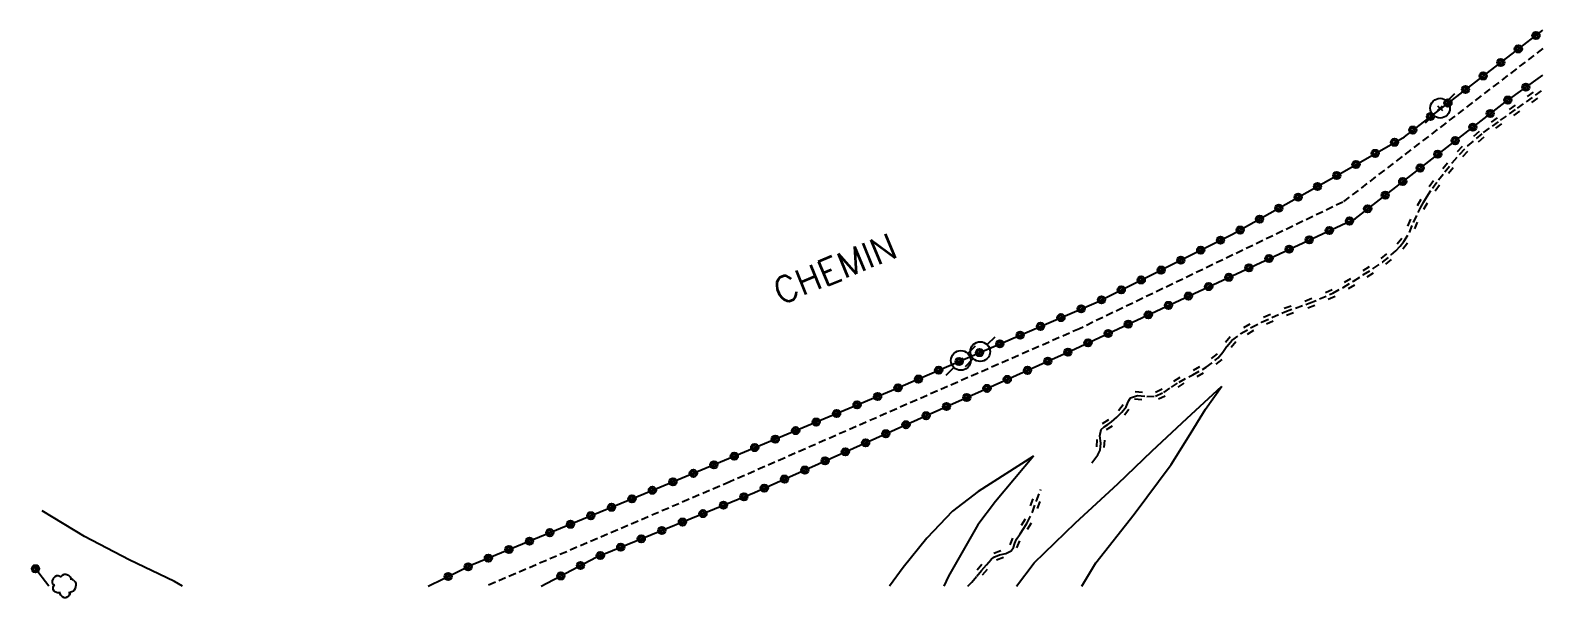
# Model space of a CAD drawing. Header units: millimetres. Extents: x 139000 to 140000, y 123999 to 125000.
# Drawn here: x 139897.7 to 140000, y 123999.2 to 124037.6 of the extents above; entities that cross this region are included whole.
import ezdxf

# ---------------------------------------------------------------- set-up
doc = ezdxf.new("R2010")
doc.units = ezdxf.units.MM
doc.linetypes.add('DASHED', pattern=[0.75, 0.5, -0.25])
doc.layers.get('0').update_dxf_attribs({"linetype": 'CONTINUOUS'})
for name, color, linetype in [('W0070', 7, 'DASHED'), ('W0211', 2, 'CONTINUOUS'), ('W0214', 2, 'CONTINUOUS'), ('W0220', 5, 'DASHED'), ('W0300', 7, 'CONTINUOUS'), ('W0323', 7, 'CONTINUOUS'), ('W0473', 7, 'CONTINUOUS'), ('W0989', 7, 'CONTINUOUS')]:
    doc.layers.add(name, color=color, linetype=linetype)
doc.styles.get("Standard").update_dxf_attribs({"font": 'romans.shx', "width": 0.85})

# ---------------------------------------------------------------- blocks, each defined once
blk = doc.blocks.new('T300')
for p, q in [((-0.8, 0.51), (-0.86, 0.34)), ((-0.86, 0.34), (-0.86, 0.17)), ((-0.86, 0.17), (-0.74, 0.06)), ((-0.69, 0.63), (-0.8, 0.51)), ((-0.8, -0.06), (-0.74, 0.06)), ((-0.74, 0.06), (-0.69, 0.11)), ((-0.57, 0.69), (-0.69, 0.63)), ((-0.46, 0.69), (-0.57, 0.69)), ((-0.29, 0.63), (-0.46, 0.69)), ((-0.29, 0.63), (-0.17, 0.74)), ((-0.23, 0.57), (-0.29, 0.63)), ((-0.17, 0.74), (-0.06, 0.8)), ((-0.06, 0.8), (0.06, 0.8)), ((0.06, 0.8), (0.23, 0.74)), ((0.23, 0.74), (0.34, 0.63)), ((0.34, 0.63), (0.4, 0.51)), ((0.46, 0.46), (0.34, 0.46)), ((0.4, 0.51), (0.4, 0.46)), ((0.57, 0.4), (0.46, 0.46)), ((0.57, 0.4), (0.69, 0.29)), ((0.69, 0.29), (0.74, 0.17)), ((0.74, 0.06), (0.69, -0.17)), ((0.74, 0.17), (0.74, 0.06)), ((-0.8, -0.17), (-0.8, -0.06)), ((-0.8, -0.23), (-0.8, -0.17)), ((-0.74, -0.34), (-0.8, -0.23)), ((-0.69, -0.4), (-0.74, -0.34)), ((-0.51, -0.46), (-0.69, -0.4)), ((-0.4, -0.46), (-0.51, -0.46)), ((-0.4, -0.46), (-0.34, -0.46)), ((-0.34, -0.46), (-0.34, -0.4)), ((-0.34, -0.51), (-0.34, -0.46)), ((-0.29, -0.63), (-0.34, -0.51)), ((-0.17, -0.74), (-0.29, -0.63)), ((-0.06, -0.8), (-0.17, -0.74)), ((0.06, -0.8), (-0.06, -0.8)), ((0.17, -0.74), (0.06, -0.8)), ((0.23, -0.69), (0.17, -0.74)), ((0.29, -0.46), (0.23, -0.46)), ((0.29, -0.63), (0.23, -0.69)), ((0.46, -0.4), (0.29, -0.46)), ((0.34, -0.51), (0.29, -0.63)), ((0.34, -0.51), (0.34, -0.46)), ((0.57, -0.34), (0.46, -0.4)), ((0.63, -0.29), (0.57, -0.34)), ((0.69, -0.17), (0.63, -0.29))]:
    blk.add_line(p, q)
blk = doc.blocks.new('T473')
for p, q in [((-0.166667, 0.166667), (0.166667, -0.166667)), ((-0.166667, -0.166667), (0.166667, 0.166667)), ((0.500001, 0.500001), (1.000002, 1.000002)), ((-1.000002, -1.000002), (-0.500001, -0.500001))]:
    blk.add_line(p, q)
blk.add_ellipse((0, 0), major_axis=(0.471405, 0.471405), ratio=1, start_param=5.4977871438, end_param=11.780972451)
blk = doc.blocks.new('t220o')
at = {"color": 0, "linetype": 'Continuous'}
for p, q in [((-0.25, 0.25), (0.25, 0.25)), ((-0.25, -0.25), (0.25, -0.25))]:
    blk.add_line(p, q, dxfattribs=at)
blk = doc.blocks.new('t323o')
at = {"color": 0, "linetype": 'Continuous'}
for radius in [0.25, 0.15]:
    blk.add_circle((0, 0), radius, dxfattribs=at)

msp = doc.modelspace()

# ---------------------------------------------------------------- linework, layer by layer
at = {"layer": 'W0070'}
msp.add_lwpolyline([(140000, 124036.4), (139986.48, 124026.01), (139968.68, 124017.44), (139945.03, 124007.07), (139928.53, 124000)], dxfattribs=at)
at = {"layer": 'W0211'}
for points in [[(139968.83, 124000), (139969.78, 124001.59), (139972.36, 124004.89), (139974.88, 124008.24), (139976.04, 124010.11), (139977.19, 124012), (139978.29, 124013.56)], [(139965.56, 124008.81), (139963.69, 124007.61), (139961.82, 124006.41), (139960.08, 124005.08), (139958.34, 124003.27), (139956.76, 124001.27), (139955.82, 124000)], [(139908.01, 124000), (139907.48, 124000.32), (139904.4, 124001.79), (139901.39, 124003.37), (139899.27, 124004.65), (139898.53, 124005.12)]]:
    msp.add_lwpolyline(points, dxfattribs=at)
at = {"layer": 'W0214'}
for points in [[(139964.42, 124000), (139965.61, 124001.58), (139968.41, 124004.29), (139971.27, 124006.94), (139973.58, 124009.17), (139975.94, 124011.37), (139978.29, 124013.56)], [(139965.56, 124008.81), (139964.28, 124007.28), (139962.99, 124005.75), (139961.8, 124004.17), (139959.81, 124000.68), (139959.51, 124000)]]:
    msp.add_lwpolyline(points, dxfattribs=at)
at = {"layer": 'W0220'}
for points in [[(139969.5, 124008.36), (139969.71, 124008.63), (139969.92, 124008.91), (139970.08, 124009.21), (139970.11, 124009.68), (139970.05, 124010.19), (139970.14, 124010.62), (139970.34, 124010.8), (139970.59, 124010.96), (139970.84, 124011.13), (139971.2, 124011.44), (139971.54, 124011.78), (139971.83, 124012.16), (139971.93, 124012.37), (139972.01, 124012.58), (139972.12, 124012.76), (139972.6, 124012.92), (139973.22, 124012.86), (139973.82, 124012.88), (139974.37, 124013.13), (139974.89, 124013.48), (139975.41, 124013.82), (139976.33, 124014.32), (139977.24, 124014.83), (139978.05, 124015.46), (139978.36, 124015.84), (139978.65, 124016.26), (139978.98, 124016.63), (139979.59, 124017.12), (139980.29, 124017.52), (139980.99, 124017.89), (139982.57, 124018.59), (139984.21, 124019.16), (139985.8, 124019.84), (139986.5, 124020.24), (139987.2, 124020.66), (139987.88, 124021.1), (139988.53, 124021.51), (139989.17, 124021.95), (139989.76, 124022.43), (139990.06, 124022.72), (139990.35, 124023.02), (139990.61, 124023.34), (139990.98, 124023.96), (139991.27, 124024.64), (139991.57, 124025.31), (139991.76, 124025.67), (139991.95, 124026.02), (139992.16, 124026.37), (139992.54, 124026.95), (139992.95, 124027.51), (139993.38, 124028.06), (139993.88, 124028.67), (139994.39, 124029.26), (139994.94, 124029.82), (139996, 124030.72), (139997.14, 124031.55), (139998.29, 124032.36), (140000, 124033.6)], [(139961.12, 124000), (139961.39, 124000.29), (139961.72, 124000.68), (139962.05, 124001.07), (139962.39, 124001.46), (139962.55, 124001.64), (139962.71, 124001.82), (139962.88, 124001.98), (139963.27, 124002.13), (139963.7, 124002.22), (139964.05, 124002.4), (139964.2, 124002.63), (139964.3, 124002.91), (139964.42, 124003.19), (139964.65, 124003.56), (139964.91, 124003.93), (139965.14, 124004.3), (139965.49, 124005.03), (139965.77, 124005.79), (139966.05, 124006.55)]]:
    msp.add_lwpolyline(points, dxfattribs=at)
at = {"layer": 'W0323'}
for points in [[(139924.63, 124000), (139927.68, 124001.49), (139939.21, 124006.25), (139955.97, 124013.25), (139969.8, 124019.22), (139979.02, 124023.83), (139986.6, 124028.11), (139990.64, 124030.44), (140000, 124037.65)], [(139932.28, 124000), (139935.99, 124001.97), (139946.7, 124006.35), (139968.09, 124015.94), (139987.33, 124024.91), (139997.45, 124032.78), (140000, 124034.6)], [(139898.98, 124000), (139898.01, 124001.27)]]:
    msp.add_lwpolyline(points, dxfattribs=at)

# ---------------------------------------------------------------- block references
at = {"layer": 'W0220'}
for p, rotation in [((139999.32, 124033.11), 35.81852207831129), ((139998.1, 124032.23), 35.48562084927114), ((139996.88, 124031.36), 35.81199922375546), ((139995.69, 124030.45), 40.50349761459123), ((139994.58, 124029.45), 45.83031548490109), ((139993.59, 124028.32), 50.55082300530102), ((139992.67, 124027.13), 54.03296969885132), ((139991.87, 124025.87), 61.26424161239416), ((139991.21, 124024.52), 66.90317808148826), ((139990.5, 124023.21), 50.51491159248267), ((139989.43, 124022.16), 39.11564021161107), ((139988.2, 124021.3), 32.76203131265143), ((139985.63, 124019.77), 23.25521118195416), ((139986.94, 124020.5), 31.33918323740643), ((139984.25, 124019.17), 23.25521118195416), ((139981.45, 124018.1), 23.68262127946301), ((139982.83, 124018.68), 19.16412846514263), ((139980.12, 124017.42), 30.18937028176732), ((139978.9, 124016.55), 49.66187309534055), ((139977.96, 124015.39), 37.92416456511301), ((139975.41, 124013.82), 33.71548712342337), ((139976.72, 124014.54), 29.13978638856547), ((139972.67, 124012.91), 354.681213496194), ((139974.14, 124013.03), 24.49094420093144), ((139971.67, 124011.95), 52.86495760002168), ((139970.57, 124010.95), 31.72063549162288), ((139970.11, 124009.67), 85.91438322176785), ((139965.69, 124005.59), 69.64249552551827), ((139965.09, 124004.22), 57.74741697524119), ((139964.31, 124002.94), 67.2034785303086), ((139963.21, 124002.11), 21.69923254877641), ((139962.1, 124001.14), 48.40362347978488)]:
    msp.add_blockref('t220o', p, dxfattribs=dict(at, rotation=rotation))
at = {"layer": 'W0300'}
msp.add_blockref('T300', (139900.07, 124000.02), dxfattribs=at)
at = {"layer": 'W0323'}
for p, rotation in [((139999.54, 124037.29), 37.58760636669157), ((139998.35, 124036.38), 37.58760636669157), ((139997.16, 124035.46), 37.58760636669157), ((139995.97, 124034.55), 37.58760636669157), ((139994.78, 124033.63), 37.58760636669157), ((139998.86, 124033.79), 35.43645121564937), ((139993.59, 124032.72), 37.58760636669157), ((139996.45, 124032.01), 37.86322182440568), ((139997.64, 124032.92), 35.43645121564937), ((139992.41, 124031.8), 37.58760636669157), ((139995.27, 124031.09), 37.86322182440568), ((139989.97, 124030.06), 30.00207747476781), ((139991.22, 124030.89), 37.58760636669157), ((139994.08, 124030.17), 37.86322182440568), ((139988.67, 124029.31), 30.00207747476781), ((139992.9, 124029.25), 37.86322182440568), ((139987.37, 124028.56), 30.00207747476781), ((139991.71, 124028.32), 37.86322182440568), ((139984.77, 124027.07), 29.45967959244809), ((139986.07, 124027.81), 29.45967959244809), ((139990.53, 124027.4), 37.86322182440568), ((139983.46, 124026.34), 29.45967959244809), ((139989.35, 124026.48), 37.86322182440568), ((139980.85, 124024.86), 29.45967959244809), ((139982.15, 124025.6), 29.45967959244809), ((139988.16, 124025.56), 37.86322182440568), ((139979.54, 124024.12), 29.45967959244809), ((139985.57, 124024.09), 25.01265420154163), ((139986.93, 124024.73), 25.01265420154163), ((139978.21, 124023.43), 26.5476617197715), ((139982.85, 124022.82), 25.01265420154163), ((139984.21, 124023.46), 25.01265420154163), ((139975.53, 124022.08), 26.5476617197715), ((139976.87, 124022.76), 26.5476617197715), ((139981.49, 124022.19), 25.01265420154163), ((139974.19, 124021.41), 26.5476617197715), ((139978.77, 124020.92), 25.01265420154163), ((139980.13, 124021.56), 25.01265420154163), ((139971.5, 124020.07), 26.5476617197715), ((139972.85, 124020.74), 26.5476617197715), ((139977.41, 124020.29), 25.01265420154163), ((139968.79, 124018.79), 23.34691487061211), ((139970.16, 124019.4), 26.5476617197715), ((139974.69, 124019.02), 25.01265420154163), ((139976.05, 124019.65), 25.01265420154163), ((139967.42, 124018.19), 23.34691487061211), ((139971.97, 124017.75), 25.01265420154163), ((139973.33, 124018.38), 25.01265420154163), ((139964.66, 124017), 23.34691487061211), ((139966.04, 124017.6), 23.34691487061211), ((139970.61, 124017.12), 25.01265420154163), ((139961.91, 124015.82), 23.34691487061211), ((139963.29, 124016.41), 23.34691487061211), ((139967.89, 124015.85), 24.14907910713973), ((139969.25, 124016.48), 25.01265420154163), ((139960.53, 124015.22), 23.34691487061211), ((139966.53, 124015.24), 24.14907910713973), ((139957.78, 124014.03), 23.34691487061211), ((139959.15, 124014.63), 23.34691487061211), ((139963.79, 124014.01), 24.14907910713973), ((139965.16, 124014.62), 24.14907910713973), ((139955.02, 124012.85), 22.66961180901633), ((139956.4, 124013.44), 23.34691487061211), ((139961.05, 124012.78), 24.14907910713973), ((139962.42, 124013.4), 24.14907910713973), ((139952.25, 124011.7), 22.66961180901633), ((139953.63, 124012.28), 22.66961180901633), ((139959.68, 124012.17), 24.14907910713973), ((139950.87, 124011.12), 22.66961180901633), ((139956.94, 124010.94), 24.14907910713973), ((139958.31, 124011.55), 24.14907910713973), ((139948.1, 124009.96), 22.66961180901633), ((139949.48, 124010.54), 22.66961180901633), ((139954.21, 124009.71), 24.14907910713973), ((139955.58, 124010.33), 24.14907910713973), ((139945.33, 124008.81), 22.66961180901633), ((139946.71, 124009.39), 22.66961180901633), ((139952.84, 124009.1), 24.14907910713973), ((139942.56, 124007.65), 22.66961180901633), ((139943.95, 124008.23), 22.66961180901633), ((139950.1, 124007.87), 24.14907910713973), ((139951.47, 124008.49), 24.14907910713973), ((139939.79, 124006.5), 22.66961180901633), ((139941.18, 124007.07), 22.66961180901633), ((139947.36, 124006.65), 24.14907910713973), ((139948.73, 124007.26), 24.14907910713973), ((139938.41, 124005.92), 22.43509405689796), ((139944.6, 124005.49), 22.24193948056283), ((139945.98, 124006.06), 22.24193948056283), ((139935.63, 124004.78), 22.43509405689796), ((139937.02, 124005.35), 22.43509405689796), ((139943.21, 124004.92), 22.24193948056283), ((139932.86, 124003.63), 22.43509405689796), ((139934.25, 124004.2), 22.43509405689796), ((139940.43, 124003.78), 22.24193948056283), ((139941.82, 124004.35), 22.24193948056283), ((139930.09, 124002.49), 22.43509405689796), ((139931.48, 124003.06), 22.43509405689796), ((139937.65, 124002.65), 22.24193948056283), ((139939.04, 124003.22), 22.24193948056283), ((139928.7, 124001.91), 22.43509405689796), ((139934.93, 124001.41), 27.9269215211726), ((139936.27, 124002.08), 22.24193948056283), ((139898.07, 124001.19), 127.4662000736571), ((139925.98, 124000.66), 26.06732950367546), ((139927.33, 124001.32), 26.06732950367546), ((139933.6, 124000.7), 27.9269215211726)]:
    msp.add_blockref('t323o', p, dxfattribs=dict(at, rotation=rotation))
at = {"layer": 'W0473'}
for p in [(139993.06, 124032.37), (139960.65, 124015.29), (139961.96, 124015.89)]:
    msp.add_blockref('T473', p, dxfattribs=at)

# ---------------------------------------------------------------- texts
at = {"layer": 'W0989'}
msp.add_text('CHEMIN', height=1.75, rotation=22.3565, dxfattribs=at).set_placement((139948.44, 124019.04))

doc.saveas('drawing.dxf')
